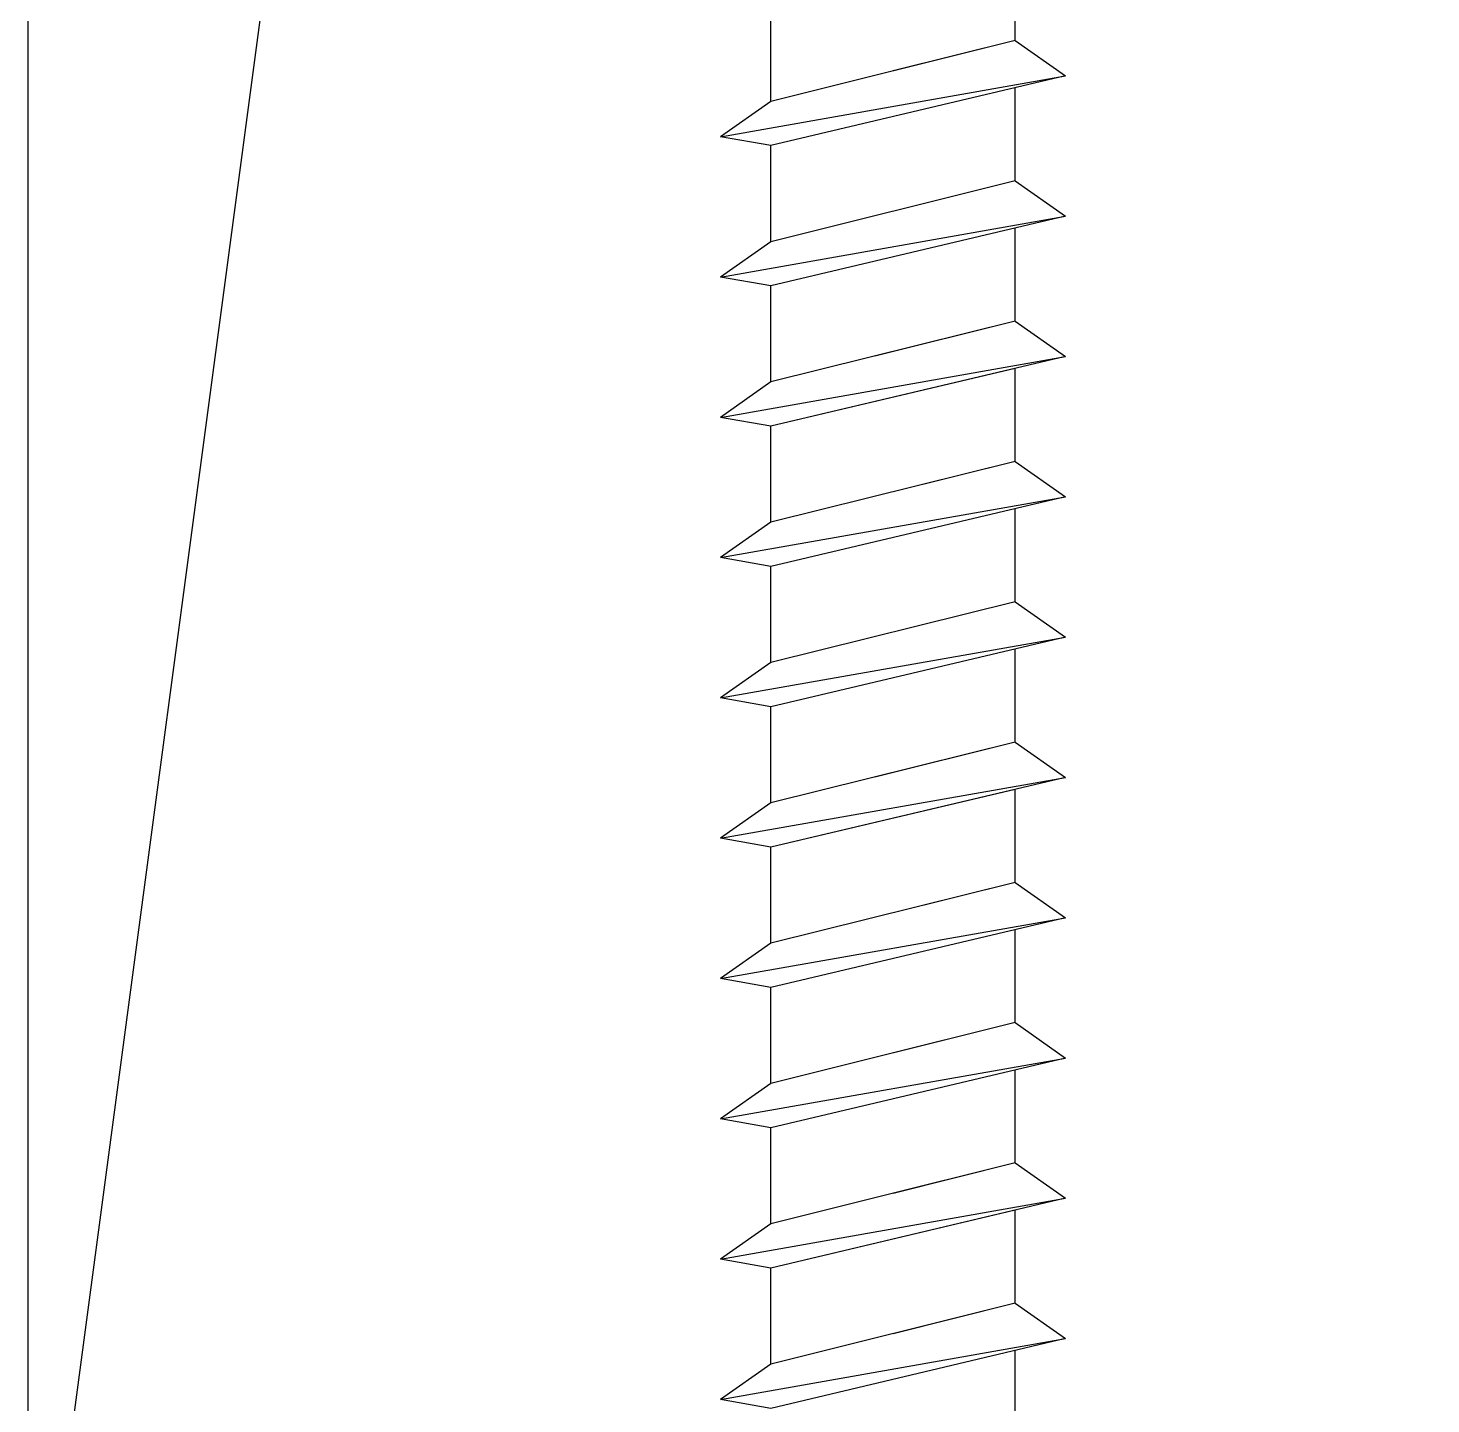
# Model space of a CAD drawing. Header units: inches. Extents: x -2661 to 42767, y -1222 to 9099.
# Drawn here: x -2227.304 to -2226.304, y 2648.769 to 2649.75 of the extents above; entities that cross this region are included whole.
import ezdxf

# ---------------------------------------------------------------- set-up
doc = ezdxf.new("R2010")
doc.units = ezdxf.units.IN
doc.header["$LTSCALE"] = 12
doc.header["$MEASUREMENT"] = 0
for name, color, linetype in [('S-EXISTING', 1, 'CONTINUOUS'), ('S-FASTENERS', 2, 'CONTINUOUS'), ('S-SIMPSON', 2, 'CONTINUOUS'), ('S-WOOD', 3, 'CONTINUOUS')]:
    doc.layers.add(name, color=color, linetype=linetype)

# ---------------------------------------------------------------- blocks, each defined once
blk = doc.blocks.new('*U1162')
at = {"layer": 'S-WOOD', "color": 1}
blk.add_line((1.5, 0), (0, -11.25), dxfattribs=at)
at = {"layer": 'S-WOOD', "color": 2}
blk.add_lwpolyline([(1.5, -11.25), (0, -11.25), (0, 0), (1.5, 0)], close=True, dxfattribs=at)
blk = doc.blocks.new('SDS.25X8-f')
at = {"layer": 'S-SIMPSON', "color": 1}
for p, q in [((-0.087, -4.72493), (-0.087, -4.7912)), ((-0.087, -4.72493), (-0.087, -4.7912)), ((-0.087, -4.72493), (-0.087, -4.7912)), ((-0.087, -4.72493), (-0.087, -4.7912)), ((-0.087, -4.72493), (-0.087, -4.7912)), ((-0.087, -4.72493), (-0.087, -4.7912)), ((-0.087, -4.72493), (-0.087, -4.7912)), ((-0.087, -4.72493), (-0.087, -4.7912)), ((-0.087, -4.72493), (-0.087, -4.7912)), ((-0.087, -4.72493), (-0.087, -4.7912)), ((-0.123, -4.79972), (0.087, -4.75)), ((-0.123, -4.79972), (0.087, -4.75)), ((-0.123, -4.79972), (0.087, -4.75)), ((-0.123, -4.79972), (0.087, -4.75)), ((0.123, -4.75635), (-0.123, -4.79972)), ((0.123, -4.75635), (-0.123, -4.79972)), ((0.123, -4.75635), (-0.123, -4.79972)), ((0.123, -4.75635), (-0.123, -4.79972)), ((0.087, -4.75), (0.123, -4.75635)), ((0.087, -4.75), (0.123, -4.75635)), ((0.087, -4.75), (0.123, -4.75635)), ((0.087, -4.75), (0.123, -4.75635)), ((0.087, -4.78156), (0.123, -4.75635)), ((0.087, -4.78156), (0.123, -4.75635)), ((0.087, -4.78156), (0.123, -4.75635)), ((0.087, -4.78156), (0.123, -4.75635)), ((-0.087, -4.82493), (0.087, -4.78156)), ((-0.087, -4.82493), (0.087, -4.78156)), ((-0.087, -4.82493), (0.087, -4.78156)), ((-0.087, -4.82493), (0.087, -4.78156)), ((0.087, -4.78156), (0.087, -4.85)), ((0.087, -4.78156), (0.087, -4.85)), ((0.087, -4.78156), (0.087, -4.85)), ((0.087, -4.78156), (0.087, -4.85)), ((0.087, -4.78156), (0.087, -4.85)), ((0.087, -4.78156), (0.087, -4.85)), ((0.087, -4.78156), (0.087, -4.85)), ((0.087, -4.78156), (0.087, -4.85)), ((0.087, -4.78156), (0.087, -4.85)), ((0.087, -4.78156), (0.087, -4.85)), ((0.087, -4.78156), (0.087, -4.85)), ((0.087, -4.78156), (0.087, -4.85)), ((0.087, -4.78156), (0.087, -4.85)), ((0.087, -4.78156), (0.087, -4.85)), ((-0.087, -4.82493), (-0.123, -4.79972)), ((-0.087, -4.82493), (-0.123, -4.79972)), ((-0.087, -4.82493), (-0.123, -4.79972)), ((-0.087, -4.82493), (-0.123, -4.79972)), ((-0.087, -4.82493), (-0.123, -4.79972)), ((-0.087, -4.82493), (0, -4.80324)), ((-0.087, -4.82493), (-0.087, -4.8912)), ((-0.087, -4.82493), (-0.087, -4.8912)), ((-0.087, -4.82493), (-0.087, -4.8912)), ((-0.087, -4.82493), (-0.087, -4.8912)), ((-0.087, -4.82493), (-0.087, -4.8912)), ((-0.087, -4.82493), (-0.087, -4.8912)), ((-0.087, -4.82493), (-0.087, -4.8912)), ((-0.087, -4.82493), (-0.087, -4.8912)), ((-0.087, -4.82493), (-0.087, -4.8912)), ((-0.087, -4.82493), (-0.087, -4.8912)), ((-0.087, -4.82493), (-0.087, -4.8912)), ((-0.087, -4.82493), (-0.087, -4.8912)), ((-0.087, -4.82493), (-0.087, -4.8912)), ((-0.087, -4.82493), (-0.087, -4.8912)), ((-0.087, -4.82493), (-0.087, -4.8912)), ((-0.087, -4.82493), (-0.087, -4.8912)), ((-0.123, -4.89972), (0.087, -4.85)), ((-0.123, -4.89972), (0.087, -4.85)), ((-0.123, -4.89972), (0.087, -4.85)), ((-0.123, -4.89972), (0.087, -4.85)), ((-0.123, -4.89972), (0.087, -4.85)), ((-0.123, -4.89972), (0.087, -4.85)), ((-0.123, -4.89972), (0.087, -4.85)), ((-0.123, -4.89972), (0.087, -4.85)), ((0.123, -4.85635), (-0.123, -4.89972)), ((0.123, -4.85635), (-0.123, -4.89972)), ((0.123, -4.85635), (-0.123, -4.89972)), ((0.123, -4.85635), (-0.123, -4.89972)), ((0.123, -4.85635), (-0.123, -4.89972)), ((0.123, -4.85635), (-0.123, -4.89972)), ((0.123, -4.85635), (-0.123, -4.89972)), ((0.123, -4.85635), (-0.123, -4.89972)), ((0.123, -4.85635), (-0.123, -4.89972)), ((-0.087, -4.8912), (0.087, -4.85)), ((0.087, -4.85), (0.123, -4.85635)), ((0.087, -4.85), (0.123, -4.85635)), ((0.087, -4.85), (0.123, -4.85635)), ((0.087, -4.85), (0.123, -4.85635)), ((0.087, -4.85), (0.123, -4.85635)), ((0.087, -4.85), (0.123, -4.85635)), ((0.087, -4.85), (0.123, -4.85635)), ((0.087, -4.85), (0.123, -4.85635)), ((0.087, -4.85), (0.123, -4.85635)), ((0.087, -4.88156), (0.123, -4.85635)), ((0.087, -4.88156), (0.123, -4.85635)), ((0.087, -4.88156), (0.123, -4.85635)), ((0.087, -4.88156), (0.123, -4.85635)), ((0.087, -4.88156), (0.123, -4.85635)), ((0.087, -4.88156), (0.123, -4.85635)), ((0.087, -4.88156), (0.123, -4.85635)), ((0.087, -4.88156), (0.123, -4.85635)), ((0.087, -4.88156), (0.123, -4.85635)), ((-0.087, -4.92493), (0.087, -4.88156)), ((-0.087, -4.92493), (0.087, -4.88156)), ((-0.087, -4.92493), (0.087, -4.88156)), ((-0.087, -4.92493), (0.087, -4.88156)), ((-0.087, -4.92493), (0.087, -4.88156)), ((-0.087, -4.92493), (0.087, -4.88156)), ((-0.087, -4.92493), (0.087, -4.88156)), ((-0.087, -4.92493), (0.087, -4.88156)), ((-0.087, -4.92493), (0.087, -4.88156)), ((0.087, -4.88156), (0.087, -4.95)), ((0.087, -4.88156), (0.087, -4.95)), ((0.087, -4.88156), (0.087, -4.95)), ((0.087, -4.88156), (0.087, -4.95)), ((0.087, -4.88156), (0.087, -4.95)), ((0.087, -4.88156), (0.087, -4.95)), ((0.087, -4.88156), (0.087, -4.95)), ((0.087, -4.88156), (0.087, -4.95)), ((0.087, -4.88156), (0.087, -4.95)), ((0.087, -4.88156), (0.087, -4.95)), ((0.087, -4.88156), (0.087, -4.95)), ((0.087, -4.88156), (0.087, -4.95)), ((0.087, -4.88156), (0.087, -4.95)), ((0.087, -4.88156), (0.087, -4.95)), ((0.087, -4.88156), (0.087, -4.95)), ((0.087, -4.88156), (0.087, -4.95)), ((0.087, -4.88156), (0.087, -4.95)), ((0.087, -4.88156), (0.087, -4.95)), ((0.087, -4.88156), (0.087, -4.95)), ((0.087, -4.88156), (0.087, -4.95)), ((0.087, -4.88156), (0.087, -4.95)), ((-0.087, -4.92493), (-0.123, -4.89972)), ((-0.087, -4.92493), (-0.123, -4.89972)), ((-0.087, -4.92493), (-0.123, -4.89972)), ((-0.087, -4.92493), (-0.123, -4.89972)), ((-0.087, -4.92493), (-0.123, -4.89972)), ((-0.087, -4.92493), (-0.123, -4.89972)), ((-0.087, -4.92493), (-0.123, -4.89972)), ((-0.087, -4.92493), (-0.123, -4.89972)), ((-0.087, -4.92493), (-0.123, -4.89972)), ((-0.087, -4.92493), (-0.123, -4.89972)), ((-0.087, -4.92493), (-0.123, -4.89972)), ((-0.087, -4.92493), (-0.123, -4.89972)), ((-0.087, -4.92493), (-0.123, -4.89972)), ((-0.087, -4.92493), (0.01301, -4.9)), ((-0.087, -4.92493), (0.01301, -4.9)), ((-0.087, -4.92493), (0.01301, -4.9)), ((-0.087, -4.92493), (0, -4.90324)), ((-0.087, -4.92493), (-0.087, -4.9912)), ((-0.087, -4.92493), (-0.087, -4.9912)), ((-0.087, -4.92493), (-0.087, -4.9912)), ((-0.087, -4.92493), (-0.087, -4.9912)), ((-0.087, -4.92493), (-0.087, -4.9912)), ((-0.087, -4.92493), (-0.087, -4.9912)), ((-0.087, -4.92493), (-0.087, -4.9912)), ((-0.087, -4.92493), (-0.087, -4.9912)), ((-0.087, -4.92493), (-0.087, -4.9912)), ((-0.087, -4.92493), (-0.087, -4.9912)), ((-0.087, -4.92493), (-0.087, -4.9912)), ((-0.087, -4.92493), (-0.087, -4.9912)), ((-0.087, -4.92493), (-0.087, -4.9912)), ((-0.087, -4.92493), (-0.087, -4.9912)), ((-0.087, -4.92493), (-0.087, -4.9912)), ((-0.087, -4.92493), (-0.087, -4.9912)), ((-0.087, -4.92493), (-0.087, -4.9912)), ((-0.087, -4.92493), (-0.087, -4.9912)), ((-0.087, -4.92493), (-0.087, -4.9912)), ((-0.087, -4.92493), (-0.087, -4.9912)), ((-0.087, -4.92493), (-0.087, -4.9912)), ((-0.123, -4.99972), (0.087, -4.95)), ((-0.123, -4.99972), (0.087, -4.95)), ((-0.123, -4.99972), (0.087, -4.95)), ((-0.123, -4.99972), (0.087, -4.95)), ((-0.123, -4.99972), (0.087, -4.95)), ((-0.123, -4.99972), (0.087, -4.95)), ((-0.123, -4.99972), (0.087, -4.95)), ((-0.123, -4.99972), (0.087, -4.95)), ((-0.123, -4.99972), (0.087, -4.95)), ((-0.123, -4.99972), (0.087, -4.95)), ((-0.123, -4.99972), (0.087, -4.95)), ((-0.123, -4.99972), (0.087, -4.95)), ((0.123, -4.95635), (-0.123, -4.99972)), ((0.123, -4.95635), (-0.123, -4.99972)), ((0.123, -4.95635), (-0.123, -4.99972)), ((0.123, -4.95635), (-0.123, -4.99972)), ((0.123, -4.95635), (-0.123, -4.99972)), ((0.123, -4.95635), (-0.123, -4.99972)), ((0.123, -4.95635), (-0.123, -4.99972)), ((0.123, -4.95635), (-0.123, -4.99972)), ((0.123, -4.95635), (-0.123, -4.99972)), ((0.123, -4.95635), (-0.123, -4.99972)), ((0.123, -4.95635), (-0.123, -4.99972)), ((0.123, -4.95635), (-0.123, -4.99972)), ((0.087, -4.95), (0.123, -4.95635)), ((0.087, -4.95), (0.123, -4.95635)), ((0.087, -4.95), (0.123, -4.95635)), ((0.087, -4.95), (0.123, -4.95635)), ((0.087, -4.95), (0.123, -4.95635)), ((0.087, -4.95), (0.123, -4.95635)), ((0.087, -4.95), (0.123, -4.95635)), ((0.087, -4.95), (0.123, -4.95635)), ((0.087, -4.95), (0.123, -4.95635)), ((0.087, -4.95), (0.123, -4.95635)), ((0.087, -4.95), (0.123, -4.95635)), ((0.087, -4.95), (0.123, -4.95635)), ((0.087, -4.98156), (0.123, -4.95635)), ((0.087, -4.98156), (0.123, -4.95635)), ((0.087, -4.98156), (0.123, -4.95635)), ((0.087, -4.98156), (0.123, -4.95635)), ((0.087, -4.98156), (0.123, -4.95635)), ((0.087, -4.98156), (0.123, -4.95635)), ((0.087, -4.98156), (0.123, -4.95635)), ((0.087, -4.98156), (0.123, -4.95635)), ((0.087, -4.98156), (0.123, -4.95635)), ((0.087, -4.98156), (0.123, -4.95635)), ((0.087, -4.98156), (0.123, -4.95635)), ((0.087, -4.98156), (0.123, -4.95635)), ((-0.087, -5.02493), (0.087, -4.98156)), ((-0.087, -5.02493), (0.087, -4.98156)), ((-0.087, -5.02493), (0.087, -4.98156)), ((-0.087, -5.02493), (0.087, -4.98156)), ((-0.087, -5.02493), (0.087, -4.98156)), ((-0.087, -5.02493), (0.087, -4.98156)), ((-0.087, -5.02493), (0.087, -4.98156)), ((-0.087, -5.02493), (0.087, -4.98156)), ((-0.087, -5.02493), (0.087, -4.98156)), ((-0.087, -5.02493), (0.087, -4.98156)), ((-0.087, -5.02493), (0.087, -4.98156)), ((-0.087, -5.02493), (0.087, -4.98156)), ((0.087, -4.98156), (0.087, -5.05)), ((0.087, -4.98156), (0.087, -5.05)), ((0.087, -4.98156), (0.087, -5.05)), ((0.087, -4.98156), (0.087, -5.05)), ((0.087, -4.98156), (0.087, -5.05)), ((0.087, -4.98156), (0.087, -5.05)), ((0.087, -4.98156), (0.087, -5.05)), ((0.087, -4.98156), (0.087, -5.05)), ((0.087, -4.98156), (0.087, -5.05)), ((0.087, -4.98156), (0.087, -5.05)), ((0.087, -4.98156), (0.087, -5.05)), ((0.087, -4.98156), (0.087, -5.05)), ((0.087, -4.98156), (0.087, -5.05)), ((0.087, -4.98156), (0.087, -5.05)), ((0.087, -4.98156), (0.087, -5.05)), ((0.087, -4.98156), (0.087, -5.05)), ((0.087, -4.98156), (0.087, -5.05)), ((0.087, -4.98156), (0.087, -5.05)), ((0.087, -4.98156), (0.087, -5.05)), ((0.087, -4.98156), (0.087, -5.05)), ((0.087, -4.98156), (0.087, -5.05)), ((0.087, -4.98156), (0.087, -5.05)), ((0.087, -4.98156), (0.087, -5.05)), ((0.087, -4.98156), (0.087, -5.05)), ((0.087, -4.98156), (0.087, -5.05)), ((-0.087, -5.02493), (-0.123, -4.99972)), ((-0.087, -5.02493), (-0.123, -4.99972)), ((-0.087, -5.02493), (-0.123, -4.99972)), ((-0.087, -5.02493), (-0.123, -4.99972)), ((-0.087, -5.02493), (-0.123, -4.99972)), ((-0.087, -5.02493), (-0.123, -4.99972)), ((-0.087, -5.02493), (-0.123, -4.99972)), ((-0.087, -5.02493), (-0.123, -4.99972)), ((-0.087, -5.02493), (-0.123, -4.99972)), ((-0.087, -5.02493), (-0.123, -4.99972)), ((-0.087, -5.02493), (-0.123, -4.99972)), ((-0.087, -5.02493), (-0.123, -4.99972)), ((-0.087, -5.02493), (-0.123, -4.99972)), ((-0.087, -5.02493), (-0.123, -4.99972)), ((-0.087, -5.02493), (-0.123, -4.99972)), ((-0.087, -5.02493), (0.01301, -5)), ((-0.087, -5.02493), (0.01301, -5)), ((-0.087, -5.02493), (0.01301, -5)), ((-0.087, -5.02493), (-0.087, -5.0912)), ((-0.087, -5.02493), (-0.087, -5.0912)), ((-0.087, -5.02493), (-0.087, -5.0912)), ((-0.087, -5.02493), (-0.087, -5.0912)), ((-0.087, -5.02493), (-0.087, -5.0912)), ((-0.087, -5.02493), (-0.087, -5.0912)), ((-0.087, -5.02493), (-0.087, -5.0912)), ((-0.087, -5.02493), (-0.087, -5.0912)), ((-0.087, -5.02493), (-0.087, -5.0912)), ((-0.087, -5.02493), (-0.087, -5.0912)), ((-0.087, -5.02493), (-0.087, -5.0912)), ((-0.087, -5.02493), (-0.087, -5.0912)), ((-0.087, -5.02493), (-0.087, -5.0912)), ((-0.087, -5.02493), (-0.087, -5.0912)), ((-0.087, -5.02493), (-0.087, -5.0912)), ((-0.087, -5.02493), (-0.087, -5.0912)), ((-0.087, -5.02493), (-0.087, -5.0912)), ((-0.087, -5.02493), (-0.087, -5.0912)), ((-0.087, -5.02493), (-0.087, -5.0912)), ((-0.087, -5.02493), (-0.087, -5.0912)), ((-0.087, -5.02493), (-0.087, -5.0912)), ((-0.087, -5.02493), (-0.087, -5.0912)), ((-0.087, -5.02493), (-0.087, -5.0912)), ((-0.087, -5.02493), (-0.087, -5.0912)), ((-0.087, -5.02493), (-0.087, -5.0912)), ((-0.123, -5.09972), (0.087, -5.05)), ((-0.123, -5.09972), (0.087, -5.05)), ((-0.123, -5.09972), (0.087, -5.05)), ((-0.123, -5.09972), (0.087, -5.05)), ((-0.123, -5.09972), (0.087, -5.05)), ((-0.123, -5.09972), (0.087, -5.05)), ((-0.123, -5.09972), (0.087, -5.05)), ((-0.123, -5.09972), (0.087, -5.05)), ((-0.123, -5.09972), (0.087, -5.05)), ((-0.123, -5.09972), (0.087, -5.05)), ((-0.123, -5.09972), (0.087, -5.05)), ((-0.123, -5.09972), (0.087, -5.05)), ((-0.123, -5.09972), (0.087, -5.05)), ((-0.123, -5.09972), (0.087, -5.05)), ((-0.123, -5.09972), (0.087, -5.05)), ((-0.123, -5.09972), (0.087, -5.05)), ((-0.123, -5.09972), (0.087, -5.05)), ((-0.123, -5.09972), (0.087, -5.05)), ((-0.123, -5.09972), (0.087, -5.05)), ((0.123, -5.05635), (-0.123, -5.09972)), ((0.123, -5.05635), (-0.123, -5.09972)), ((0.123, -5.05635), (-0.123, -5.09972)), ((0.123, -5.05635), (-0.123, -5.09972)), ((0.123, -5.05635), (-0.123, -5.09972)), ((0.123, -5.05635), (-0.123, -5.09972)), ((0.123, -5.05635), (-0.123, -5.09972)), ((0.123, -5.05635), (-0.123, -5.09972)), ((0.123, -5.05635), (-0.123, -5.09972)), ((0.123, -5.05635), (-0.123, -5.09972)), ((0.123, -5.05635), (-0.123, -5.09972)), ((0.123, -5.05635), (-0.123, -5.09972)), ((0.123, -5.05635), (-0.123, -5.09972)), ((0.123, -5.05635), (-0.123, -5.09972)), ((0.123, -5.05635), (-0.123, -5.09972)), ((0.123, -5.05635), (-0.123, -5.09972)), ((0.123, -5.05635), (-0.123, -5.09972)), ((0.123, -5.05635), (-0.123, -5.09972)), ((0.123, -5.05635), (-0.123, -5.09972)), ((0.087, -5.05), (0.123, -5.05635)), ((0.087, -5.05), (0.123, -5.05635)), ((0.087, -5.05), (0.123, -5.05635)), ((0.087, -5.05), (0.123, -5.05635)), ((0.087, -5.05), (0.123, -5.05635)), ((0.087, -5.05), (0.123, -5.05635)), ((0.087, -5.05), (0.123, -5.05635)), ((0.087, -5.05), (0.123, -5.05635)), ((0.087, -5.05), (0.123, -5.05635)), ((0.087, -5.05), (0.123, -5.05635)), ((0.087, -5.05), (0.123, -5.05635)), ((0.087, -5.05), (0.123, -5.05635)), ((0.087, -5.05), (0.123, -5.05635)), ((0.087, -5.05), (0.123, -5.05635)), ((0.087, -5.05), (0.123, -5.05635)), ((0.087, -5.05), (0.123, -5.05635)), ((0.087, -5.05), (0.123, -5.05635)), ((0.087, -5.05), (0.123, -5.05635)), ((0.087, -5.05), (0.123, -5.05635)), ((0.087, -5.08156), (0.123, -5.05635)), ((0.087, -5.08156), (0.123, -5.05635)), ((0.087, -5.08156), (0.123, -5.05635)), ((0.087, -5.08156), (0.123, -5.05635)), ((0.087, -5.08156), (0.123, -5.05635)), ((0.087, -5.08156), (0.123, -5.05635)), ((0.087, -5.08156), (0.123, -5.05635)), ((0.087, -5.08156), (0.123, -5.05635)), ((0.087, -5.08156), (0.123, -5.05635)), ((0.087, -5.08156), (0.123, -5.05635)), ((0.087, -5.08156), (0.123, -5.05635)), ((0.087, -5.08156), (0.123, -5.05635)), ((0.087, -5.08156), (0.123, -5.05635)), ((0.087, -5.08156), (0.123, -5.05635)), ((0.087, -5.08156), (0.123, -5.05635)), ((0.087, -5.08156), (0.123, -5.05635)), ((0.087, -5.08156), (0.123, -5.05635)), ((0.087, -5.08156), (0.123, -5.05635)), ((0.087, -5.08156), (0.123, -5.05635)), ((-0.087, -5.12493), (0.087, -5.08156)), ((-0.087, -5.12493), (0.087, -5.08156)), ((-0.087, -5.12493), (0.087, -5.08156)), ((-0.087, -5.12493), (0.087, -5.08156)), ((-0.087, -5.12493), (0.087, -5.08156)), ((-0.087, -5.12493), (0.087, -5.08156)), ((-0.087, -5.12493), (0.087, -5.08156)), ((-0.087, -5.12493), (0.087, -5.08156)), ((-0.087, -5.12493), (0.087, -5.08156)), ((-0.087, -5.12493), (0.087, -5.08156)), ((-0.087, -5.12493), (0.087, -5.08156)), ((-0.087, -5.12493), (0.087, -5.08156)), ((-0.087, -5.12493), (0.087, -5.08156)), ((-0.087, -5.12493), (0.087, -5.08156)), ((-0.087, -5.12493), (0.087, -5.08156)), ((-0.087, -5.12493), (0.087, -5.08156)), ((-0.087, -5.12493), (0.087, -5.08156)), ((-0.087, -5.12493), (0.087, -5.08156)), ((-0.087, -5.12493), (0.087, -5.08156)), ((0.087, -5.08156), (0.087, -5.15)), ((0.087, -5.08156), (0.087, -5.15)), ((0.087, -5.08156), (0.087, -5.15)), ((0.087, -5.08156), (0.087, -5.15)), ((0.087, -5.08156), (0.087, -5.15)), ((0.087, -5.08156), (0.087, -5.15)), ((0.087, -5.08156), (0.087, -5.15)), ((0.087, -5.08156), (0.087, -5.15)), ((0.087, -5.08156), (0.087, -5.15)), ((0.087, -5.08156), (0.087, -5.15)), ((0.087, -5.08156), (0.087, -5.15)), ((0.087, -5.08156), (0.087, -5.15)), ((-0.087, -5.12493), (-0.123, -5.09972)), ((-0.087, -5.12493), (-0.123, -5.09972)), ((-0.087, -5.12493), (-0.123, -5.09972)), ((-0.087, -5.12493), (-0.123, -5.09972)), ((-0.087, -5.12493), (-0.123, -5.09972)), ((-0.087, -5.12493), (-0.123, -5.09972)), ((-0.087, -5.12493), (-0.123, -5.09972)), ((-0.087, -5.12493), (-0.123, -5.09972)), ((-0.087, -5.12493), (-0.123, -5.09972)), ((-0.087, -5.12493), (-0.123, -5.09972)), ((-0.087, -5.12493), (-0.123, -5.09972)), ((-0.087, -5.12493), (-0.123, -5.09972)), ((-0.087, -5.12493), (-0.123, -5.09972)), ((-0.087, -5.12493), (-0.123, -5.09972)), ((-0.087, -5.12493), (-0.123, -5.09972)), ((-0.087, -5.12493), (-0.123, -5.09972)), ((-0.087, -5.12493), (-0.123, -5.09972)), ((-0.087, -5.12493), (-0.123, -5.09972)), ((-0.087, -5.12493), (-0.123, -5.09972)), ((-0.087, -5.12493), (-0.123, -5.09972)), ((-0.087, -5.12493), (-0.123, -5.09972)), ((-0.087, -5.12493), (-0.123, -5.09972)), ((-0.087, -5.12493), (-0.123, -5.09972)), ((-0.087, -5.12493), (0, -5.10324)), ((-0.087, -5.12493), (0, -5.10324)), ((-0.087, -5.12493), (0, -5.10324)), ((-0.087, -5.12493), (0, -5.10324)), ((-0.087, -5.12493), (-0.087, -5.1912)), ((-0.087, -5.12493), (-0.087, -5.1912)), ((-0.087, -5.12493), (-0.087, -5.1912)), ((-0.087, -5.12493), (-0.087, -5.1912)), ((-0.087, -5.12493), (-0.087, -5.1912)), ((-0.087, -5.12493), (-0.087, -5.1912)), ((-0.087, -5.12493), (-0.087, -5.1912)), ((-0.087, -5.12493), (-0.087, -5.1912)), ((-0.087, -5.12493), (-0.087, -5.1912)), ((-0.087, -5.12493), (-0.087, -5.1912)), ((-0.087, -5.12493), (-0.087, -5.1912)), ((-0.087, -5.12493), (-0.087, -5.1912)), ((-0.087, -5.12493), (-0.087, -5.1912)), ((-0.087, -5.12493), (-0.087, -5.1912)), ((-0.123, -5.19972), (0.087, -5.15)), ((-0.123, -5.19972), (0.087, -5.15)), ((-0.123, -5.19972), (0.087, -5.15)), ((-0.123, -5.19972), (0.087, -5.15)), ((-0.123, -5.19972), (0.087, -5.15)), ((-0.123, -5.19972), (0.087, -5.15)), ((-0.123, -5.19972), (0.087, -5.15)), ((-0.123, -5.19972), (0.087, -5.15)), ((0.123, -5.15635), (-0.123, -5.19972)), ((0.123, -5.15635), (-0.123, -5.19972)), ((0.123, -5.15635), (-0.123, -5.19972)), ((0.123, -5.15635), (-0.123, -5.19972)), ((0.123, -5.15635), (-0.123, -5.19972)), ((0.123, -5.15635), (-0.123, -5.19972)), ((0.123, -5.15635), (-0.123, -5.19972)), ((0.123, -5.15635), (-0.123, -5.19972)), ((0.123, -5.15635), (-0.123, -5.19972)), ((-0.087, -5.1912), (0.087, -5.15)), ((0.087, -5.15), (0.123, -5.15635)), ((0.087, -5.15), (0.123, -5.15635)), ((0.087, -5.15), (0.123, -5.15635)), ((0.087, -5.15), (0.123, -5.15635)), ((0.087, -5.15), (0.123, -5.15635)), ((0.087, -5.15), (0.123, -5.15635)), ((0.087, -5.15), (0.123, -5.15635)), ((0.087, -5.15), (0.123, -5.15635)), ((0.087, -5.15), (0.123, -5.15635)), ((0.087, -5.18156), (0.123, -5.15635)), ((0.087, -5.18156), (0.123, -5.15635)), ((0.087, -5.18156), (0.123, -5.15635)), ((0.087, -5.18156), (0.123, -5.15635)), ((0.087, -5.18156), (0.123, -5.15635)), ((0.087, -5.18156), (0.123, -5.15635)), ((0.087, -5.18156), (0.123, -5.15635)), ((0.087, -5.18156), (0.123, -5.15635)), ((0.087, -5.18156), (0.123, -5.15635)), ((-0.087, -5.22493), (0.087, -5.18156)), ((-0.087, -5.22493), (0.087, -5.18156)), ((-0.087, -5.22493), (0.087, -5.18156)), ((-0.087, -5.22493), (0.087, -5.18156)), ((-0.087, -5.22493), (0.087, -5.18156)), ((-0.087, -5.22493), (0.087, -5.18156)), ((-0.087, -5.22493), (0.087, -5.18156)), ((-0.087, -5.22493), (0.087, -5.18156)), ((-0.087, -5.22493), (0.087, -5.18156)), ((0.087, -5.18156), (0.087, -5.25)), ((0.087, -5.18156), (0.087, -5.25)), ((0.087, -5.18156), (0.087, -5.25)), ((0.087, -5.18156), (0.087, -5.25)), ((0.087, -5.18156), (0.087, -5.25)), ((0.087, -5.18156), (0.087, -5.25)), ((0.087, -5.18156), (0.087, -5.25)), ((0.087, -5.18156), (0.087, -5.25)), ((0.087, -5.18156), (0.087, -5.25)), ((0.087, -5.18156), (0.087, -5.25)), ((0.087, -5.18156), (0.087, -5.25)), ((0.087, -5.18156), (0.087, -5.25)), ((0.087, -5.18156), (0.087, -5.25)), ((0.087, -5.18156), (0.087, -5.25)), ((0.087, -5.18156), (0.087, -5.25)), ((0.087, -5.18156), (0.087, -5.25)), ((0.087, -5.18156), (0.087, -5.25)), ((-0.087, -5.22493), (-0.123, -5.19972)), ((-0.087, -5.22493), (-0.123, -5.19972)), ((-0.087, -5.22493), (-0.123, -5.19972)), ((-0.087, -5.22493), (-0.123, -5.19972)), ((-0.087, -5.22493), (-0.123, -5.19972)), ((-0.087, -5.22493), (-0.123, -5.19972)), ((-0.087, -5.22493), (-0.123, -5.19972)), ((-0.087, -5.22493), (-0.123, -5.19972)), ((-0.087, -5.22493), (-0.123, -5.19972)), ((-0.087, -5.22493), (-0.123, -5.19972)), ((-0.087, -5.22493), (-0.123, -5.19972)), ((-0.087, -5.22493), (-0.123, -5.19972)), ((-0.087, -5.22493), (-0.123, -5.19972)), ((-0.087, -5.22493), (0.01301, -5.2)), ((-0.087, -5.22493), (0.01301, -5.2)), ((-0.087, -5.22493), (0.01301, -5.2)), ((-0.087, -5.22493), (0, -5.20324)), ((-0.087, -5.22493), (-0.087, -5.2912)), ((-0.087, -5.22493), (-0.087, -5.2912)), ((-0.087, -5.22493), (-0.087, -5.2912)), ((-0.087, -5.22493), (-0.087, -5.2912)), ((-0.087, -5.22493), (-0.087, -5.2912)), ((-0.087, -5.22493), (-0.087, -5.2912)), ((-0.087, -5.22493), (-0.087, -5.2912)), ((-0.087, -5.22493), (-0.087, -5.2912)), ((-0.087, -5.22493), (-0.087, -5.2912)), ((-0.087, -5.22493), (-0.087, -5.2912)), ((-0.087, -5.22493), (-0.087, -5.2912)), ((-0.087, -5.22493), (-0.087, -5.2912)), ((-0.087, -5.22493), (-0.087, -5.2912)), ((-0.087, -5.22493), (-0.087, -5.2912)), ((-0.087, -5.22493), (-0.087, -5.2912)), ((-0.087, -5.22493), (-0.087, -5.2912)), ((-0.123, -5.29972), (0.087, -5.25)), ((-0.123, -5.29972), (0.087, -5.25)), ((-0.123, -5.29972), (0.087, -5.25)), ((-0.123, -5.29972), (0.087, -5.25)), ((-0.123, -5.29972), (0.087, -5.25)), ((-0.123, -5.29972), (0.087, -5.25)), ((-0.123, -5.29972), (0.087, -5.25)), ((-0.123, -5.29972), (0.087, -5.25)), ((-0.123, -5.29972), (0.087, -5.25)), ((-0.123, -5.29972), (0.087, -5.25)), ((-0.123, -5.29972), (0.087, -5.25)), ((-0.123, -5.29972), (0.087, -5.25)), ((0.123, -5.25635), (-0.123, -5.29972)), ((0.123, -5.25635), (-0.123, -5.29972)), ((0.123, -5.25635), (-0.123, -5.29972)), ((0.123, -5.25635), (-0.123, -5.29972)), ((0.123, -5.25635), (-0.123, -5.29972)), ((0.123, -5.25635), (-0.123, -5.29972)), ((0.123, -5.25635), (-0.123, -5.29972)), ((0.123, -5.25635), (-0.123, -5.29972)), ((0.123, -5.25635), (-0.123, -5.29972)), ((0.123, -5.25635), (-0.123, -5.29972)), ((0.123, -5.25635), (-0.123, -5.29972)), ((0.123, -5.25635), (-0.123, -5.29972)), ((0.087, -5.25), (0.123, -5.25635)), ((0.087, -5.25), (0.123, -5.25635)), ((0.087, -5.25), (0.123, -5.25635)), ((0.087, -5.25), (0.123, -5.25635)), ((0.087, -5.25), (0.123, -5.25635)), ((0.087, -5.25), (0.123, -5.25635)), ((0.087, -5.25), (0.123, -5.25635)), ((0.087, -5.25), (0.123, -5.25635)), ((0.087, -5.25), (0.123, -5.25635)), ((0.087, -5.25), (0.123, -5.25635)), ((0.087, -5.25), (0.123, -5.25635)), ((0.087, -5.25), (0.123, -5.25635)), ((0.087, -5.28156), (0.123, -5.25635)), ((0.087, -5.28156), (0.123, -5.25635)), ((0.087, -5.28156), (0.123, -5.25635)), ((0.087, -5.28156), (0.123, -5.25635)), ((0.087, -5.28156), (0.123, -5.25635)), ((0.087, -5.28156), (0.123, -5.25635)), ((0.087, -5.28156), (0.123, -5.25635)), ((0.087, -5.28156), (0.123, -5.25635)), ((0.087, -5.28156), (0.123, -5.25635)), ((0.087, -5.28156), (0.123, -5.25635)), ((0.087, -5.28156), (0.123, -5.25635)), ((0.087, -5.28156), (0.123, -5.25635)), ((-0.087, -5.32493), (0.087, -5.28156)), ((-0.087, -5.32493), (0.087, -5.28156)), ((-0.087, -5.32493), (0.087, -5.28156)), ((-0.087, -5.32493), (0.087, -5.28156)), ((-0.087, -5.32493), (0.087, -5.28156)), ((-0.087, -5.32493), (0.087, -5.28156)), ((-0.087, -5.32493), (0.087, -5.28156)), ((-0.087, -5.32493), (0.087, -5.28156)), ((-0.087, -5.32493), (0.087, -5.28156)), ((-0.087, -5.32493), (0.087, -5.28156)), ((-0.087, -5.32493), (0.087, -5.28156)), ((-0.087, -5.32493), (0.087, -5.28156)), ((0.087, -5.28156), (0.087, -5.35)), ((0.087, -5.28156), (0.087, -5.35)), ((0.087, -5.28156), (0.087, -5.35)), ((0.087, -5.28156), (0.087, -5.35)), ((0.087, -5.28156), (0.087, -5.35)), ((0.087, -5.28156), (0.087, -5.35)), ((0.087, -5.28156), (0.087, -5.35)), ((0.087, -5.28156), (0.087, -5.35)), ((0.087, -5.28156), (0.087, -5.35)), ((0.087, -5.28156), (0.087, -5.35)), ((0.087, -5.28156), (0.087, -5.35)), ((0.087, -5.28156), (0.087, -5.35)), ((0.087, -5.28156), (0.087, -5.35)), ((0.087, -5.28156), (0.087, -5.35)), ((0.087, -5.28156), (0.087, -5.35)), ((0.087, -5.28156), (0.087, -5.35)), ((0.087, -5.28156), (0.087, -5.35)), ((-0.087, -5.32493), (-0.123, -5.29972)), ((-0.087, -5.32493), (-0.123, -5.29972)), ((-0.087, -5.32493), (-0.123, -5.29972)), ((-0.087, -5.32493), (-0.123, -5.29972)), ((-0.087, -5.32493), (-0.123, -5.29972)), ((-0.087, -5.32493), (-0.123, -5.29972)), ((-0.087, -5.32493), (-0.123, -5.29972)), ((-0.087, -5.32493), (-0.123, -5.29972)), ((-0.087, -5.32493), (-0.123, -5.29972)), ((-0.087, -5.32493), (-0.123, -5.29972)), ((-0.087, -5.32493), (-0.123, -5.29972)), ((-0.087, -5.32493), (-0.123, -5.29972)), ((-0.087, -5.32493), (-0.087, -5.3912)), ((-0.087, -5.32493), (-0.087, -5.3912)), ((-0.087, -5.32493), (-0.087, -5.3912)), ((-0.087, -5.32493), (-0.087, -5.3912)), ((-0.087, -5.32493), (-0.087, -5.3912)), ((-0.087, -5.32493), (-0.087, -5.3912)), ((-0.087, -5.32493), (-0.087, -5.3912)), ((-0.087, -5.32493), (-0.087, -5.3912)), ((-0.087, -5.32493), (-0.087, -5.3912)), ((-0.087, -5.32493), (-0.087, -5.3912)), ((-0.087, -5.32493), (-0.087, -5.3912)), ((-0.087, -5.32493), (-0.087, -5.3912)), ((-0.087, -5.32493), (-0.087, -5.3912)), ((-0.087, -5.32493), (-0.087, -5.3912)), ((-0.087, -5.32493), (-0.087, -5.3912)), ((-0.087, -5.32493), (-0.087, -5.3912)), ((-0.087, -5.32493), (-0.087, -5.3912)), ((-0.123, -5.39972), (0.087, -5.35)), ((-0.123, -5.39972), (0.087, -5.35)), ((-0.123, -5.39972), (0.087, -5.35)), ((-0.123, -5.39972), (0.087, -5.35)), ((-0.123, -5.39972), (0.087, -5.35)), ((-0.123, -5.39972), (0.087, -5.35)), ((-0.123, -5.39972), (0.087, -5.35)), ((-0.123, -5.39972), (0.087, -5.35)), ((-0.123, -5.39972), (0.087, -5.35)), ((-0.123, -5.39972), (0.087, -5.35)), ((-0.123, -5.39972), (0.087, -5.35)), ((-0.123, -5.39972), (0.087, -5.35)), ((-0.123, -5.39972), (0.087, -5.35)), ((-0.123, -5.39972), (0.087, -5.35)), ((-0.123, -5.39972), (0.087, -5.35)), ((0.123, -5.35635), (-0.123, -5.39972)), ((0.123, -5.35635), (-0.123, -5.39972)), ((0.123, -5.35635), (-0.123, -5.39972)), ((0.123, -5.35635), (-0.123, -5.39972)), ((0.123, -5.35635), (-0.123, -5.39972)), ((0.123, -5.35635), (-0.123, -5.39972)), ((0.123, -5.35635), (-0.123, -5.39972)), ((0.123, -5.35635), (-0.123, -5.39972)), ((0.123, -5.35635), (-0.123, -5.39972)), ((0.123, -5.35635), (-0.123, -5.39972)), ((0.123, -5.35635), (-0.123, -5.39972)), ((0.123, -5.35635), (-0.123, -5.39972)), ((0.123, -5.35635), (-0.123, -5.39972)), ((0.123, -5.35635), (-0.123, -5.39972)), ((0.123, -5.35635), (-0.123, -5.39972)), ((0.087, -5.35), (0.123, -5.35635)), ((0.087, -5.35), (0.123, -5.35635)), ((0.087, -5.35), (0.123, -5.35635)), ((0.087, -5.35), (0.123, -5.35635)), ((0.087, -5.35), (0.123, -5.35635)), ((0.087, -5.35), (0.123, -5.35635)), ((0.087, -5.35), (0.123, -5.35635)), ((0.087, -5.35), (0.123, -5.35635)), ((0.087, -5.35), (0.123, -5.35635)), ((0.087, -5.35), (0.123, -5.35635)), ((0.087, -5.35), (0.123, -5.35635)), ((0.087, -5.35), (0.123, -5.35635)), ((0.087, -5.35), (0.123, -5.35635)), ((0.087, -5.35), (0.123, -5.35635)), ((0.087, -5.35), (0.123, -5.35635)), ((0.087, -5.38156), (0.123, -5.35635)), ((0.087, -5.38156), (0.123, -5.35635)), ((0.087, -5.38156), (0.123, -5.35635)), ((0.087, -5.38156), (0.123, -5.35635)), ((0.087, -5.38156), (0.123, -5.35635)), ((0.087, -5.38156), (0.123, -5.35635)), ((0.087, -5.38156), (0.123, -5.35635)), ((0.087, -5.38156), (0.123, -5.35635)), ((0.087, -5.38156), (0.123, -5.35635)), ((0.087, -5.38156), (0.123, -5.35635)), ((0.087, -5.38156), (0.123, -5.35635)), ((0.087, -5.38156), (0.123, -5.35635)), ((0.087, -5.38156), (0.123, -5.35635)), ((0.087, -5.38156), (0.123, -5.35635)), ((0.087, -5.38156), (0.123, -5.35635)), ((-0.087, -5.42493), (0.087, -5.38156)), ((-0.087, -5.42493), (0.087, -5.38156)), ((-0.087, -5.42493), (0.087, -5.38156)), ((-0.087, -5.42493), (0.087, -5.38156)), ((-0.087, -5.42493), (0.087, -5.38156)), ((-0.087, -5.42493), (0.087, -5.38156)), ((-0.087, -5.42493), (0.087, -5.38156)), ((-0.087, -5.42493), (0.087, -5.38156)), ((-0.087, -5.42493), (0.087, -5.38156)), ((-0.087, -5.42493), (0.087, -5.38156)), ((-0.087, -5.42493), (0.087, -5.38156)), ((-0.087, -5.42493), (0.087, -5.38156)), ((-0.087, -5.42493), (0.087, -5.38156)), ((-0.087, -5.42493), (0.087, -5.38156)), ((-0.087, -5.42493), (0.087, -5.38156)), ((0.087, -5.38156), (0.087, -5.45)), ((0.087, -5.38156), (0.087, -5.45)), ((0.087, -5.38156), (0.087, -5.45)), ((0.087, -5.38156), (0.087, -5.45)), ((0.087, -5.38156), (0.087, -5.45)), ((0.087, -5.38156), (0.087, -5.45)), ((0.087, -5.38156), (0.087, -5.45)), ((0.087, -5.38156), (0.087, -5.45)), ((0.087, -5.38156), (0.087, -5.45)), ((0.087, -5.38156), (0.087, -5.45)), ((0.087, -5.38156), (0.087, -5.45)), ((0.087, -5.38156), (0.087, -5.45)), ((0.087, -5.38156), (0.087, -5.45)), ((0.087, -5.38156), (0.087, -5.45)), ((0.087, -5.38156), (0.087, -5.45)), ((0.087, -5.38156), (0.087, -5.45)), ((0.087, -5.38156), (0.087, -5.45)), ((0.087, -5.38156), (0.087, -5.45)), ((-0.087, -5.42493), (-0.123, -5.39972)), ((-0.087, -5.42493), (-0.123, -5.39972)), ((-0.087, -5.42493), (-0.123, -5.39972)), ((-0.087, -5.42493), (-0.123, -5.39972)), ((-0.087, -5.42493), (-0.123, -5.39972)), ((-0.087, -5.42493), (-0.123, -5.39972)), ((-0.087, -5.42493), (-0.123, -5.39972)), ((-0.087, -5.42493), (-0.123, -5.39972)), ((-0.087, -5.42493), (-0.123, -5.39972)), ((-0.087, -5.42493), (-0.123, -5.39972)), ((-0.087, -5.42493), (-0.123, -5.39972)), ((-0.087, -5.42493), (-0.123, -5.39972)), ((-0.087, -5.42493), (-0.123, -5.39972)), ((-0.087, -5.42493), (-0.123, -5.39972)), ((-0.087, -5.42493), (-0.123, -5.39972)), ((-0.087, -5.42493), (-0.123, -5.39972)), ((-0.087, -5.42493), (-0.123, -5.39972)), ((-0.087, -5.42493), (-0.123, -5.39972)), ((-0.087, -5.42493), (0, -5.40324)), ((-0.087, -5.42493), (0, -5.40324)), ((-0.087, -5.42493), (0, -5.40324)), ((-0.087, -5.42493), (-0.087, -5.4912)), ((-0.087, -5.42493), (-0.087, -5.4912)), ((-0.087, -5.42493), (-0.087, -5.4912)), ((-0.087, -5.42493), (-0.087, -5.4912)), ((-0.087, -5.42493), (-0.087, -5.4912)), ((-0.087, -5.42493), (-0.087, -5.4912)), ((-0.087, -5.42493), (-0.087, -5.4912)), ((-0.087, -5.42493), (-0.087, -5.4912)), ((-0.087, -5.42493), (-0.087, -5.4912)), ((-0.087, -5.42493), (-0.087, -5.4912)), ((-0.087, -5.42493), (-0.087, -5.4912)), ((-0.087, -5.42493), (-0.087, -5.4912)), ((-0.123, -5.49972), (0.087, -5.45)), ((-0.123, -5.49972), (0.087, -5.45)), ((-0.123, -5.49972), (0.087, -5.45)), ((-0.123, -5.49972), (0.087, -5.45)), ((-0.123, -5.49972), (0.087, -5.45)), ((-0.123, -5.49972), (0.087, -5.45)), ((-0.123, -5.49972), (0.087, -5.45)), ((-0.123, -5.49972), (0.087, -5.45)), ((0.123, -5.45635), (-0.123, -5.49972)), ((0.123, -5.45635), (-0.123, -5.49972)), ((0.123, -5.45635), (-0.123, -5.49972)), ((0.123, -5.45635), (-0.123, -5.49972)), ((0.123, -5.45635), (-0.123, -5.49972)), ((0.123, -5.45635), (-0.123, -5.49972)), ((0.123, -5.45635), (-0.123, -5.49972)), ((0.123, -5.45635), (-0.123, -5.49972)), ((0.123, -5.45635), (-0.123, -5.49972)), ((-0.087, -5.4912), (0.087, -5.45)), ((0.087, -5.45), (0.123, -5.45635)), ((0.087, -5.45), (0.123, -5.45635)), ((0.087, -5.45), (0.123, -5.45635)), ((0.087, -5.45), (0.123, -5.45635)), ((0.087, -5.45), (0.123, -5.45635)), ((0.087, -5.45), (0.123, -5.45635)), ((0.087, -5.45), (0.123, -5.45635)), ((0.087, -5.45), (0.123, -5.45635)), ((0.087, -5.45), (0.123, -5.45635)), ((0.087, -5.48156), (0.123, -5.45635)), ((0.087, -5.48156), (0.123, -5.45635)), ((0.087, -5.48156), (0.123, -5.45635)), ((0.087, -5.48156), (0.123, -5.45635)), ((0.087, -5.48156), (0.123, -5.45635)), ((0.087, -5.48156), (0.123, -5.45635)), ((0.087, -5.48156), (0.123, -5.45635)), ((0.087, -5.48156), (0.123, -5.45635)), ((0.087, -5.48156), (0.123, -5.45635)), ((-0.087, -5.52493), (0.087, -5.48156)), ((-0.087, -5.52493), (0.087, -5.48156)), ((-0.087, -5.52493), (0.087, -5.48156)), ((-0.087, -5.52493), (0.087, -5.48156)), ((-0.087, -5.52493), (0.087, -5.48156)), ((-0.087, -5.52493), (0.087, -5.48156)), ((-0.087, -5.52493), (0.087, -5.48156)), ((-0.087, -5.52493), (0.087, -5.48156)), ((-0.087, -5.52493), (0.087, -5.48156)), ((0.087, -5.48156), (0.087, -5.55)), ((0.087, -5.48156), (0.087, -5.55)), ((0.087, -5.48156), (0.087, -5.55)), ((0.087, -5.48156), (0.087, -5.55)), ((0.087, -5.48156), (0.087, -5.55)), ((0.087, -5.48156), (0.087, -5.55)), ((0.087, -5.48156), (0.087, -5.55)), ((0.087, -5.48156), (0.087, -5.55)), ((0.087, -5.48156), (0.087, -5.55)), ((0.087, -5.48156), (0.087, -5.55)), ((0.087, -5.48156), (0.087, -5.55)), ((0.087, -5.48156), (0.087, -5.55)), ((0.087, -5.48156), (0.087, -5.55)), ((-0.087, -5.52493), (-0.123, -5.49972)), ((-0.087, -5.52493), (-0.123, -5.49972)), ((-0.087, -5.52493), (-0.123, -5.49972)), ((-0.087, -5.52493), (-0.123, -5.49972)), ((-0.087, -5.52493), (-0.123, -5.49972)), ((-0.087, -5.52493), (-0.123, -5.49972)), ((-0.087, -5.52493), (-0.123, -5.49972)), ((-0.087, -5.52493), (-0.123, -5.49972)), ((-0.087, -5.52493), (-0.123, -5.49972)), ((-0.087, -5.52493), (-0.123, -5.49972)), ((-0.087, -5.52493), (-0.123, -5.49972)), ((-0.087, -5.52493), (-0.123, -5.49972)), ((-0.087, -5.52493), (-0.123, -5.49972)), ((-0.087, -5.52493), (0.01301, -5.5)), ((-0.087, -5.52493), (0.01301, -5.5)), ((-0.087, -5.52493), (0.01301, -5.5)), ((-0.087, -5.52493), (0, -5.50324)), ((-0.087, -5.52493), (-0.087, -5.5912)), ((-0.087, -5.52493), (-0.087, -5.5912)), ((-0.087, -5.52493), (-0.087, -5.5912)), ((-0.087, -5.52493), (-0.087, -5.5912)), ((-0.087, -5.52493), (-0.087, -5.5912)), ((-0.087, -5.52493), (-0.087, -5.5912)), ((-0.087, -5.52493), (-0.087, -5.5912)), ((-0.087, -5.52493), (-0.087, -5.5912)), ((-0.087, -5.52493), (-0.087, -5.5912)), ((-0.087, -5.52493), (-0.087, -5.5912)), ((-0.087, -5.52493), (-0.087, -5.5912)), ((-0.123, -5.59972), (0.087, -5.55)), ((-0.123, -5.59972), (0.087, -5.55)), ((-0.123, -5.59972), (0.087, -5.55)), ((-0.123, -5.59972), (0.087, -5.55)), ((-0.123, -5.59972), (0.087, -5.55)), ((-0.123, -5.59972), (0.087, -5.55)), ((-0.123, -5.59972), (0.087, -5.55)), ((-0.123, -5.59972), (0.087, -5.55)), ((-0.123, -5.59972), (0.087, -5.55)), ((0.123, -5.55635), (-0.123, -5.59972)), ((0.123, -5.55635), (-0.123, -5.59972)), ((0.123, -5.55635), (-0.123, -5.59972)), ((0.123, -5.55635), (-0.123, -5.59972)), ((0.123, -5.55635), (-0.123, -5.59972)), ((0.123, -5.55635), (-0.123, -5.59972)), ((0.123, -5.55635), (-0.123, -5.59972)), ((0.123, -5.55635), (-0.123, -5.59972)), ((0.123, -5.55635), (-0.123, -5.59972)), ((0.087, -5.55), (0.123, -5.55635)), ((0.087, -5.55), (0.123, -5.55635)), ((0.087, -5.55), (0.123, -5.55635)), ((0.087, -5.55), (0.123, -5.55635)), ((0.087, -5.55), (0.123, -5.55635)), ((0.087, -5.55), (0.123, -5.55635)), ((0.087, -5.55), (0.123, -5.55635)), ((0.087, -5.55), (0.123, -5.55635)), ((0.087, -5.55), (0.123, -5.55635)), ((0.087, -5.58156), (0.123, -5.55635)), ((0.087, -5.58156), (0.123, -5.55635)), ((0.087, -5.58156), (0.123, -5.55635)), ((0.087, -5.58156), (0.123, -5.55635)), ((0.087, -5.58156), (0.123, -5.55635)), ((0.087, -5.58156), (0.123, -5.55635)), ((0.087, -5.58156), (0.123, -5.55635)), ((0.087, -5.58156), (0.123, -5.55635)), ((0.087, -5.58156), (0.123, -5.55635)), ((-0.087, -5.62493), (0.087, -5.58156)), ((-0.087, -5.62493), (0.087, -5.58156)), ((-0.087, -5.62493), (0.087, -5.58156)), ((-0.087, -5.62493), (0.087, -5.58156)), ((-0.087, -5.62493), (0.087, -5.58156)), ((-0.087, -5.62493), (0.087, -5.58156)), ((-0.087, -5.62493), (0.087, -5.58156)), ((-0.087, -5.62493), (0.087, -5.58156)), ((-0.087, -5.62493), (0.087, -5.58156)), ((0.087, -5.58156), (0.087, -5.65)), ((0.087, -5.58156), (0.087, -5.65)), ((0.087, -5.58156), (0.087, -5.65)), ((0.087, -5.58156), (0.087, -5.65)), ((0.087, -5.58156), (0.087, -5.65)), ((0.087, -5.58156), (0.087, -5.65)), ((0.087, -5.58156), (0.087, -5.65)), ((0.087, -5.58156), (0.087, -5.65)), ((0.087, -5.58156), (0.087, -5.65)), ((0.087, -5.58156), (0.087, -5.65)), ((0.087, -5.58156), (0.087, -5.65)), ((-0.087, -5.62493), (-0.123, -5.59972)), ((-0.087, -5.62493), (-0.123, -5.59972)), ((-0.087, -5.62493), (-0.123, -5.59972)), ((-0.087, -5.62493), (-0.123, -5.59972)), ((-0.087, -5.62493), (-0.123, -5.59972)), ((-0.087, -5.62493), (-0.123, -5.59972)), ((-0.087, -5.62493), (-0.123, -5.59972)), ((-0.087, -5.62493), (-0.123, -5.59972)), ((-0.087, -5.62493), (-0.123, -5.59972)), ((-0.087, -5.62493), (-0.087, -5.6912)), ((-0.087, -5.62493), (-0.087, -5.6912)), ((-0.087, -5.62493), (-0.087, -5.6912)), ((-0.087, -5.62493), (-0.087, -5.6912)), ((-0.087, -5.62493), (-0.087, -5.6912)), ((-0.087, -5.62493), (-0.087, -5.6912)), ((-0.087, -5.62493), (-0.087, -5.6912)), ((-0.087, -5.62493), (-0.087, -5.6912)), ((-0.087, -5.62493), (-0.087, -5.6912)), ((-0.087, -5.62493), (-0.087, -5.6912)), ((-0.087, -5.62493), (-0.087, -5.6912)), ((-0.123, -5.69972), (0.087, -5.65)), ((-0.123, -5.69972), (0.087, -5.65)), ((-0.123, -5.69972), (0.087, -5.65)), ((-0.123, -5.69972), (0.087, -5.65)), ((-0.123, -5.69972), (0.087, -5.65)), ((-0.123, -5.69972), (0.087, -5.65)), ((-0.123, -5.69972), (0.087, -5.65)), ((-0.123, -5.69972), (0.087, -5.65)), ((-0.123, -5.69972), (0.087, -5.65)), ((-0.123, -5.69972), (0.087, -5.65)), ((-0.123, -5.69972), (0.087, -5.65)), ((0.123, -5.65635), (-0.123, -5.69972)), ((0.123, -5.65635), (-0.123, -5.69972)), ((0.123, -5.65635), (-0.123, -5.69972)), ((0.123, -5.65635), (-0.123, -5.69972)), ((0.123, -5.65635), (-0.123, -5.69972)), ((0.123, -5.65635), (-0.123, -5.69972)), ((0.123, -5.65635), (-0.123, -5.69972)), ((0.123, -5.65635), (-0.123, -5.69972)), ((0.123, -5.65635), (-0.123, -5.69972)), ((0.123, -5.65635), (-0.123, -5.69972)), ((0.123, -5.65635), (-0.123, -5.69972)), ((0.087, -5.65), (0.123, -5.65635)), ((0.087, -5.65), (0.123, -5.65635)), ((0.087, -5.65), (0.123, -5.65635)), ((0.087, -5.65), (0.123, -5.65635)), ((0.087, -5.65), (0.123, -5.65635)), ((0.087, -5.65), (0.123, -5.65635)), ((0.087, -5.65), (0.123, -5.65635)), ((0.087, -5.65), (0.123, -5.65635)), ((0.087, -5.65), (0.123, -5.65635)), ((0.087, -5.65), (0.123, -5.65635)), ((0.087, -5.65), (0.123, -5.65635)), ((0.087, -5.68156), (0.123, -5.65635)), ((0.087, -5.68156), (0.123, -5.65635)), ((0.087, -5.68156), (0.123, -5.65635)), ((0.087, -5.68156), (0.123, -5.65635)), ((0.087, -5.68156), (0.123, -5.65635)), ((0.087, -5.68156), (0.123, -5.65635)), ((0.087, -5.68156), (0.123, -5.65635)), ((0.087, -5.68156), (0.123, -5.65635)), ((0.087, -5.68156), (0.123, -5.65635)), ((0.087, -5.68156), (0.123, -5.65635)), ((0.087, -5.68156), (0.123, -5.65635)), ((-0.087, -5.72493), (0.087, -5.68156)), ((-0.087, -5.72493), (0.087, -5.68156)), ((-0.087, -5.72493), (0.087, -5.68156)), ((-0.087, -5.72493), (0.087, -5.68156)), ((-0.087, -5.72493), (0.087, -5.68156)), ((-0.087, -5.72493), (0.087, -5.68156)), ((-0.087, -5.72493), (0.087, -5.68156)), ((-0.087, -5.72493), (0.087, -5.68156)), ((-0.087, -5.72493), (0.087, -5.68156)), ((-0.087, -5.72493), (0.087, -5.68156)), ((-0.087, -5.72493), (0.087, -5.68156)), ((0.087, -5.68156), (0.087, -5.75)), ((0.087, -5.68156), (0.087, -5.75)), ((0.087, -5.68156), (0.087, -5.75)), ((0.087, -5.68156), (0.087, -5.75)), ((0.087, -5.68156), (0.087, -5.75)), ((0.087, -5.68156), (0.087, -5.75)), ((0.087, -5.68156), (0.087, -5.75)), ((0.087, -5.68156), (0.087, -5.75)), ((-0.087, -5.72493), (-0.123, -5.69972)), ((-0.087, -5.72493), (-0.123, -5.69972)), ((-0.087, -5.72493), (-0.123, -5.69972)), ((-0.087, -5.72493), (-0.123, -5.69972)), ((-0.087, -5.72493), (-0.123, -5.69972)), ((-0.087, -5.72493), (-0.123, -5.69972)), ((-0.087, -5.72493), (-0.123, -5.69972)), ((-0.087, -5.72493), (-0.123, -5.69972)), ((-0.087, -5.72493), (-0.123, -5.69972)), ((-0.087, -5.72493), (-0.123, -5.69972)), ((-0.087, -5.72493), (-0.123, -5.69972)), ((-0.087, -5.72493), (-0.123, -5.69972)), ((-0.087, -5.72493), (-0.123, -5.69972)), ((-0.087, -5.72493), (0, -5.70324)), ((-0.087, -5.72493), (0, -5.70324)), ((-0.087, -5.72493), (-0.087, -5.7912)), ((-0.087, -5.72493), (-0.087, -5.7912)), ((-0.087, -5.72493), (-0.087, -5.7912)), ((-0.087, -5.72493), (-0.087, -5.7912)), ((-0.087, -5.72493), (-0.087, -5.7912)), ((-0.087, -5.72493), (-0.087, -5.7912)), ((-0.087, -5.72493), (-0.087, -5.7912)), ((-0.087, -5.72493), (-0.087, -5.7912)), ((-0.087, -5.72493), (-0.087, -5.7912)), ((-0.087, -5.72493), (-0.087, -5.7912))]:
    blk.add_line(p, q, dxfattribs=at)
blk = doc.blocks.new('*U1364')
at = {"layer": 'S-FASTENERS'}
blk.add_blockref('SDS.25X8-f', (0, 0), dxfattribs=at)

msp = doc.modelspace()

# ---------------------------------------------------------------- block references
at = {"layer": 'S-EXISTING'}
msp.add_blockref('*U1162', (-2227.30363, 2659.766), dxfattribs=at)
at = {"layer": 'S-FASTENERS', "rotation": 180}
msp.add_blockref('*U1364', (-2226.68709, 2644.01601), dxfattribs=at)

doc.saveas('drawing.dxf')
